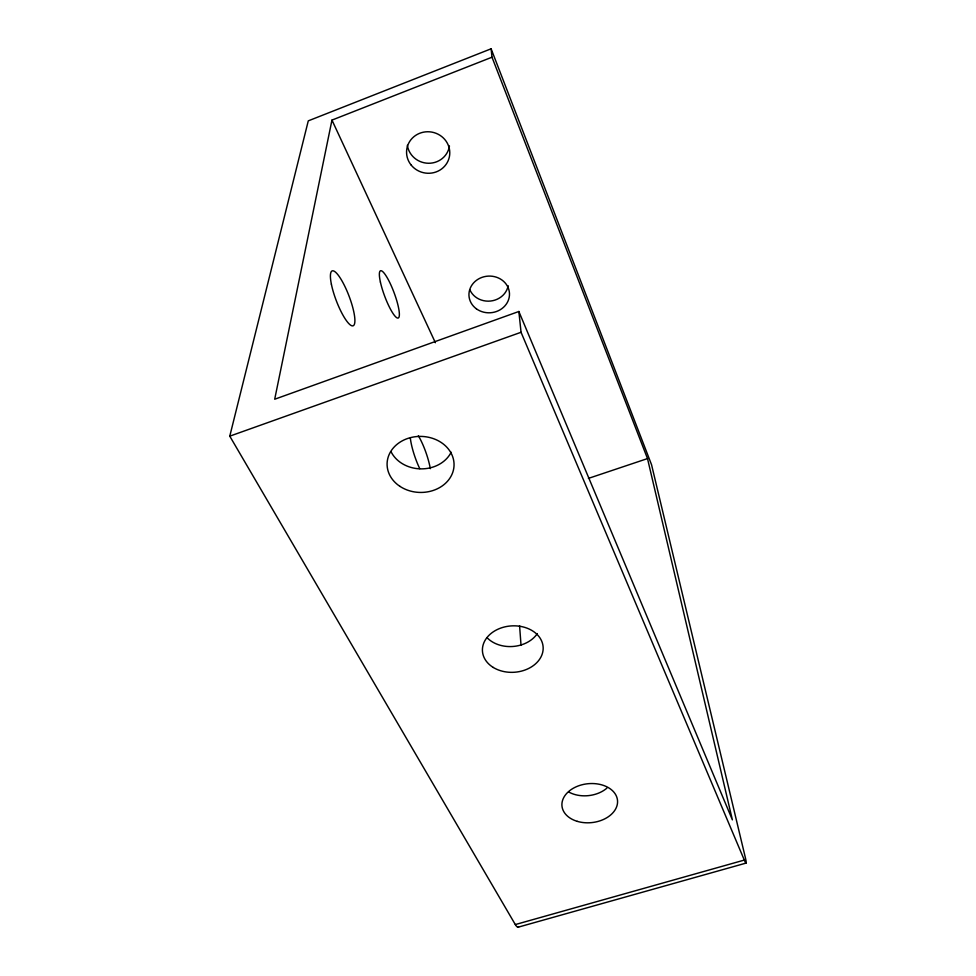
<?xml version="1.0" encoding="UTF-8"?>
<svg xmlns="http://www.w3.org/2000/svg" width="976" height="976" viewBox="0 0 976 976"><rect width="100%" height="100%" fill="white"/><g stroke="black" fill="none" stroke-linecap="round" stroke-linejoin="round"><path stroke-width="1.46" d="M492.002 57.206L331.962 120.097L274.695 399.233L518.854 311.49L732.378 819.852L647.503 458.586L492.002 57.206L491.111 48.8L308.282 120.853L229.775 436.162L515.316 924.565A14.189 3.355 75.7 0 0 518.842 926.627M229.775 436.162L521.05 332.279L518.854 311.49M588.406 478.399L647.503 458.586M515.316 924.565L744.322 860.076A14.603 1.208 72.7 0 0 745.396 857.806L651.553 464.735L491.111 48.8M518.085 927.2L746.03 863.101M331.962 120.097L435.394 342.722M521.05 332.279L744.322 860.076M519.574 625.677L521.038 645.368M508.154 285.7A19.959 18.154 -3.7 0 1 490.623 301.035A19.959 18.154 -3.7 0 1 469.92 289.909M449.448 145.912A21.277 20.447 12.1 0 1 428.44 163.26A21.277 20.447 12.1 0 1 407.37 145.314M606.877 788.157A27.291 19.398 -6 0 1 568.776 792.024M537.312 633.607A29.683 22.985 -3.9 0 1 487.183 637.816M451.156 452.254A32.611 27.584 1.5 0 1 421.278 468.87A32.611 27.584 1.5 0 1 391.217 452.047M419.765 468.675A26.986 5.917 70.9 0 1 410.347 438.236M418.35 435.784A26.986 5.917 70.9 0 1 430.318 468.651M577.231 821.341A27.914 19.532 -6 0 0 617.527 800.588A27.914 19.532 -6 0 0 574.474 787.608A27.914 19.532 -6 0 0 577.231 821.341M493.258 667.45A30.415 23.229 -3.9 0 0 542.705 652.297A30.415 23.229 -3.9 0 0 502.408 627.531A30.415 23.229 -3.9 0 0 493.258 667.45M399.953 486.365A33.489 28.023 1.3 0 0 453.73 468.541A33.489 28.023 1.3 0 0 408.017 438.358A33.489 28.023 1.3 0 0 399.953 486.365M476.386 308.819A20.289 18.361 -3.7 0 0 509.228 297.168A20.289 18.361 -3.7 0 0 482.034 277.355A20.289 18.361 -3.7 0 0 476.386 308.819M410.933 164.773A21.643 20.728 10.8 0 0 448.082 160.881A21.643 20.728 10.8 0 0 425.475 131.87A21.643 20.728 10.8 0 0 410.933 164.773M331.376 284.187A29.353 6.771 69.1 0 0 352.409 325.886A29.353 6.771 69.1 0 0 344.186 285.004A29.353 6.771 69.1 0 0 331.376 284.187M380.408 282.088A25.217 5.014 69.5 0 0 397.696 318.078A25.217 5.014 69.5 0 0 389.997 283.04A25.217 5.014 69.5 0 0 380.408 282.088"/></g></svg>
